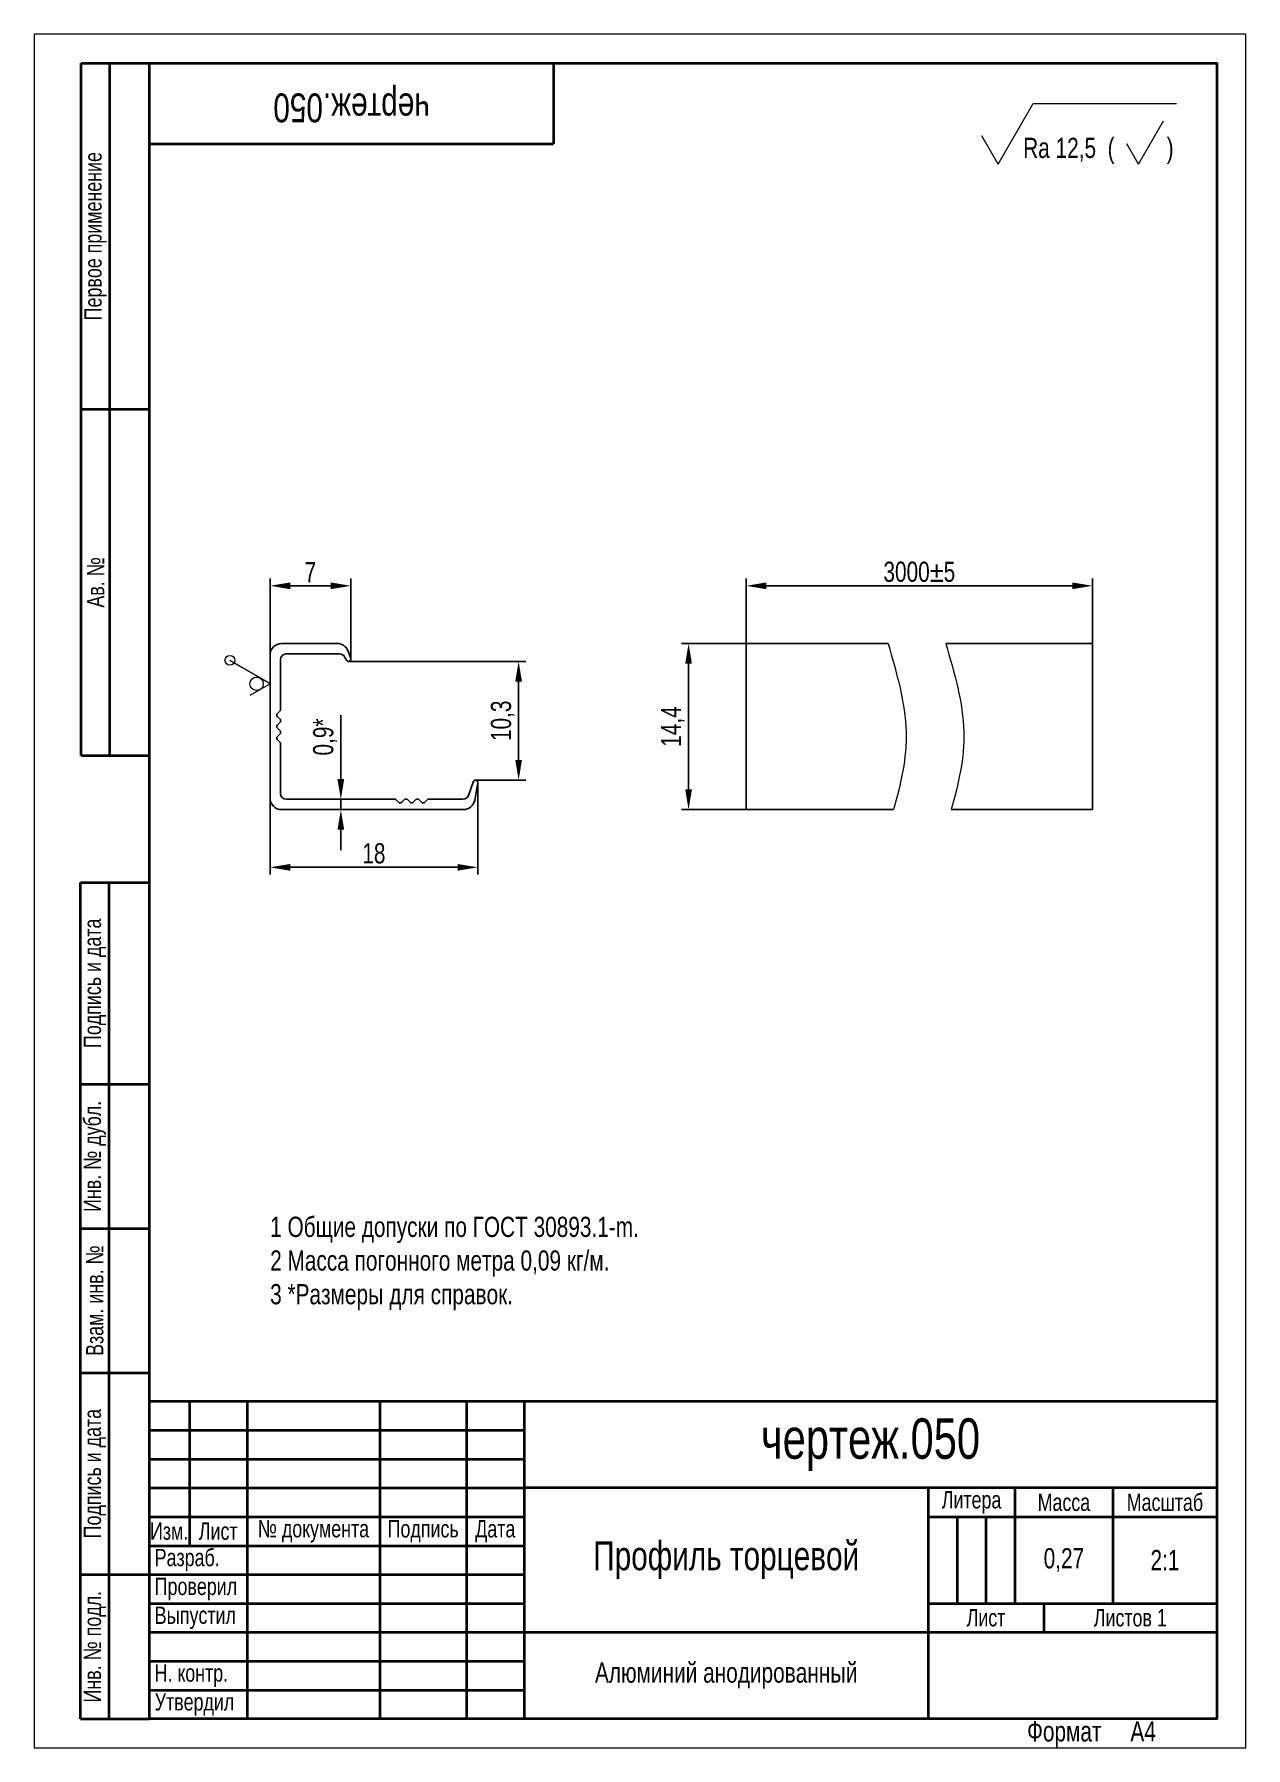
# Model space of a CAD drawing. Header units: millimetres. Extents: x 964 to 1174, y 2555 to 2852.
import ezdxf

# ---------------------------------------------------------------- set-up
doc = ezdxf.new("R2010")
doc.units = ezdxf.units.MM
doc.layers.get('Defpoints').update_dxf_attribs({"color": 11})
doc.layers.add('Layer_01', color=140, linetype='Continuous')
for name, color, linetype, lineweight in [('Layer_02', 3, 'Continuous', 0), ('Layer_04', 7, 'Continuous', 25), ('Layer_05', 9, 'Continuous', 0), ('Layer_06', 7, 'Continuous', 40)]:
    doc.layers.add(name, color=color, linetype=linetype, lineweight=lineweight)
doc.styles.add('Style_01', font='ARIALNI_0.TTF', dxfattribs={"width": 0.9, "height": 3.5})
doc.dimstyles.new('DimStyle_02', dxfattribs={"dimtxt": 3.5, "dimasz": 3.5, "dimexe": 1.25, "dimexo": 0, "dimtad": 1, "dimtxsty": 'Style_01', "dimcen": 2.5, "dimazin": 3, "dimtfac": 1, "dimtmove": 0, "dimatfit": 3})

# ---------------------------------------------------------------- blocks, each defined once
blk = doc.blocks.new('*D49')
at = {"layer": 'Defpoints', "color": 0, "lineweight": 50, "transparency": 16777216}
for p in [(1147.67, 2756.11), (1087.67, 2746.11), (1147.67, 2746.11)]:
    blk.add_point(p, dxfattribs=at)
at = {"layer": 'Layer_02', "color": 0, "lineweight": -2, "transparency": 16777216}
for p, q in [((1087.67, 2746.11), (1087.67, 2757.36)), ((1147.67, 2746.11), (1147.67, 2757.36)), ((1091.17, 2756.11), (1144.17, 2756.11))]:
    blk.add_line(p, q, dxfattribs=at)
at = {"layer": 'Layer_02', "color": 0, "lineweight": 50, "transparency": 16777216}
for points in [[(1091.17, 2756.69), (1091.17, 2755.52), (1087.67, 2756.11)], [(1144.17, 2756.69), (1144.17, 2755.52), (1147.67, 2756.11)]]:
    blk.add_solid(points, dxfattribs=at)
at = {"layer": 'Layer_02', "color": 0, "transparency": 16777216, "insert": (1117.67, 2758.52), "char_height": 3.5, "attachment_point": 5, "style": 'Style_01'}
blk.add_mtext('3000%%P5', dxfattribs=at)
blk = doc.blocks.new('*D50')
at = {"layer": 'Defpoints', "color": 0, "lineweight": 50, "transparency": 16777216}
for p in [(1041.12, 2722.01), (1005.12, 2719.31), (1041.12, 2707.31)]:
    blk.add_point(p, dxfattribs=at)
at = {"layer": 'Layer_02', "color": 0, "lineweight": -2, "transparency": 16777216}
for p, q in [((1041.12, 2722.01), (1041.12, 2706.06)), ((1005.12, 2719.31), (1005.12, 2706.06)), ((1008.62, 2707.31), (1037.62, 2707.31))]:
    blk.add_line(p, q, dxfattribs=at)
at = {"layer": 'Layer_02', "color": 0, "lineweight": 50, "transparency": 16777216}
for points in [[(1008.62, 2707.89), (1008.62, 2706.72), (1005.12, 2707.31)], [(1037.62, 2707.89), (1037.62, 2706.72), (1041.12, 2707.31)]]:
    blk.add_solid(points, dxfattribs=at)
at = {"layer": 'Layer_02', "color": 0, "transparency": 16777216, "insert": (1023.12, 2709.72), "char_height": 3.5, "attachment_point": 5, "style": 'Style_01'}
blk.add_mtext('18', dxfattribs=at)
blk = doc.blocks.new('*D51')
at = {"layer": 'Defpoints', "color": 0, "lineweight": 50, "transparency": 16777216}
for p in [(1019.12, 2756.11), (1005.12, 2744.11), (1019.12, 2743.41)]:
    blk.add_point(p, dxfattribs=at)
at = {"layer": 'Layer_02', "color": 0, "lineweight": -2, "transparency": 16777216}
for p, q in [((1005.12, 2744.11), (1005.12, 2757.36)), ((1019.12, 2743.41), (1019.12, 2757.36)), ((1008.62, 2756.11), (1015.62, 2756.11))]:
    blk.add_line(p, q, dxfattribs=at)
at = {"layer": 'Layer_02', "color": 0, "lineweight": 50, "transparency": 16777216}
for points in [[(1008.62, 2756.69), (1008.62, 2755.52), (1005.12, 2756.11)], [(1015.62, 2756.69), (1015.62, 2755.52), (1019.12, 2756.11)]]:
    blk.add_solid(points, dxfattribs=at)
at = {"layer": 'Layer_02', "color": 0, "transparency": 16777216, "insert": (1012.12, 2758.48), "char_height": 3.5, "attachment_point": 5, "style": 'Style_01'}
blk.add_mtext('7', dxfattribs=at)
blk = doc.blocks.new('*D52')
at = {"layer": 'Defpoints', "color": 0, "lineweight": 50, "transparency": 16777216}
for p in [(1087.67, 2746.11), (1077.67, 2717.31), (1087.67, 2717.31)]:
    blk.add_point(p, dxfattribs=at)
at = {"layer": 'Layer_02', "color": 0, "lineweight": -2, "transparency": 16777216}
for p, q in [((1087.67, 2746.11), (1076.42, 2746.11)), ((1077.67, 2742.61), (1077.67, 2720.81)), ((1087.67, 2717.31), (1076.42, 2717.31))]:
    blk.add_line(p, q, dxfattribs=at)
at = {"layer": 'Layer_02', "color": 0, "lineweight": 50, "transparency": 16777216}
for points in [[(1077.09, 2742.61), (1078.25, 2742.61), (1077.67, 2746.11)], [(1077.09, 2720.81), (1078.25, 2720.81), (1077.67, 2717.31)]]:
    blk.add_solid(points, dxfattribs=at)
at = {"layer": 'Layer_02', "color": 0, "transparency": 16777216, "insert": (1074.94, 2731.71), "char_height": 3.5, "attachment_point": 5, "rotation": 90, "style": 'Style_01'}
blk.add_mtext('14,4', dxfattribs=at)
blk = doc.blocks.new('*D53')
at = {"layer": 'Defpoints', "color": 0, "lineweight": 50, "transparency": 16777216}
for p in [(1018.72, 2743.01), (1040.72, 2722.41), (1048.21, 2722.41)]:
    blk.add_point(p, dxfattribs=at)
at = {"layer": 'Layer_02', "color": 0, "lineweight": -2, "transparency": 16777216}
for p, q in [((1018.72, 2743.01), (1049.46, 2743.01)), ((1048.21, 2739.51), (1048.21, 2725.91)), ((1040.72, 2722.41), (1049.46, 2722.41))]:
    blk.add_line(p, q, dxfattribs=at)
at = {"layer": 'Layer_02', "color": 0, "lineweight": 50, "transparency": 16777216}
for points in [[(1047.63, 2739.51), (1048.79, 2739.51), (1048.21, 2743.01)], [(1047.63, 2725.91), (1048.79, 2725.91), (1048.21, 2722.41)]]:
    blk.add_solid(points, dxfattribs=at)
at = {"layer": 'Layer_02', "color": 0, "transparency": 16777216, "insert": (1045.47, 2732.71), "char_height": 3.5, "attachment_point": 5, "rotation": 90, "style": 'Style_01'}
blk.add_mtext('10,3', dxfattribs=at)
blk = doc.blocks.new('*D54')
at = {"layer": 'Defpoints', "color": 0, "lineweight": 50, "transparency": 16777216}
for p in [(1017.39, 2719.11), (1017.39, 2719.11), (1017.39, 2717.31)]:
    blk.add_point(p, dxfattribs=at)
at = {"layer": 'Layer_02', "color": 0, "lineweight": -2, "transparency": 16777216}
for p, q in [((1017.39, 2722.61), (1017.39, 2733.7)), ((1017.39, 2719.11), (1016.14, 2719.11)), ((1017.39, 2717.31), (1017.39, 2719.11)), ((1017.39, 2717.31), (1016.14, 2717.31)), ((1017.39, 2713.81), (1017.39, 2710.31))]:
    blk.add_line(p, q, dxfattribs=at)
at = {"layer": 'Layer_02', "color": 0, "lineweight": 50, "transparency": 16777216}
for points in [[(1016.81, 2722.61), (1017.98, 2722.61), (1017.39, 2719.11)], [(1016.81, 2713.81), (1017.98, 2713.81), (1017.39, 2717.31)]]:
    blk.add_solid(points, dxfattribs=at)
at = {"layer": 'Layer_02', "color": 0, "transparency": 16777216, "insert": (1014.66, 2729.9), "char_height": 3.5, "attachment_point": 5, "rotation": 90, "style": 'Style_01'}
blk.add_mtext('0,9*', dxfattribs=at)

msp = doc.modelspace()

# ---------------------------------------------------------------- linework, layer by layer
at = {"layer": 'Layer_04', "lineweight": 13, "ltscale": 0.303109}
msp.add_line((1131.32, 2829.207), (1137.382, 2839.707), dxfattribs=at)
at = {"layer": 'Layer_04', "lineweight": 13}
msp.add_line((1137.382, 2839.707), (1162.251, 2839.707), dxfattribs=at)
at = {"layer": 'Layer_04', "lineweight": 13, "ltscale": 0.216506}
msp.add_line((1155.685, 2829.207), (1160.015, 2836.707), dxfattribs=at)
at = {"layer": 'Layer_04', "lineweight": 13, "ltscale": 0.141451}
msp.add_line((1131.32, 2829.207), (1128.491, 2834.107), dxfattribs=at)
at = {"layer": 'Layer_04', "lineweight": 13, "ltscale": 0.101036}
msp.add_line((1155.685, 2829.207), (1153.664, 2832.707), dxfattribs=at)
at = {"layer": 'Layer_04'}
for p, q in [((1016.765, 2746.107), (1007.123, 2746.107)), ((1007.923, 2744.307), (1017.173, 2744.307)), ((1019.112, 2743.502), (1018.645, 2744.789)), ((1087.671, 2746.107), (1087.671, 2717.307)), ((1112.254, 2746.107), (1087.671, 2746.107)), ((1147.671, 2746.107), (1122.254, 2746.107)), ((1147.671, 2746.107), (1147.671, 2717.307)), ((1005.123, 2744.107), (1005.123, 2719.307)), ((1006.923, 2734.507), (1006.923, 2743.307)), ((1018.044, 2743.798), (1018.375, 2743.21)), ((1006.923, 2734.507), (1006.406, 2733.989)), ((1006.923, 2732.907), (1006.406, 2733.424)), ((1006.923, 2732.507), (1006.406, 2731.989)), ((1006.923, 2732.507), (1006.923, 2732.907)), ((1006.923, 2730.907), (1006.406, 2731.424)), ((1006.923, 2730.507), (1006.406, 2729.989)), ((1006.923, 2730.507), (1006.923, 2730.907)), ((1006.923, 2728.907), (1006.406, 2729.424)), ((1006.923, 2720.107), (1006.923, 2728.907)), ((1040.403, 2722.246), (1039.506, 2719.767)), ((1040.601, 2718.965), (1041.121, 2721.966)), ((1026.866, 2719.107), (1007.923, 2719.107)), ((1026.866, 2719.107), (1027.384, 2718.589)), ((1028.466, 2719.107), (1027.949, 2718.589)), ((1028.866, 2719.107), (1028.466, 2719.107)), ((1028.866, 2719.107), (1029.384, 2718.589)), ((1030.466, 2719.107), (1029.949, 2718.589)), ((1030.866, 2719.107), (1030.466, 2719.107)), ((1030.866, 2719.107), (1031.384, 2718.589)), ((1032.466, 2719.107), (1031.949, 2718.589)), ((1038.566, 2719.107), (1032.466, 2719.107)), ((1007.123, 2717.307), (1038.63, 2717.307)), ((1113.174, 2717.307), (1087.671, 2717.307)), ((1147.671, 2717.307), (1123.174, 2717.307))]:
    msp.add_line(p, q, dxfattribs=at)
for centre, radius, start, end in [((1007.123, 2744.107), 2, 90, 180), ((1007.923, 2743.307), 1, 90, 180), ((1016.765, 2744.107), 2, 19.95197, 90), ((1017.173, 2743.307), 1, 29.41292, 90), ((1018.723, 2743.407), 0.4, 209.41292, 13.75823), ((1006.689, 2733.707), 0.4, 135, 225), ((1006.689, 2731.707), 0.4, 135, 225), ((1006.689, 2729.707), 0.4, 135, 225), ((1040.723, 2722.007), 0.4, 354.13268, 143.32044), ((1007.123, 2719.307), 2, 180, 270), ((1007.923, 2720.107), 1, 180, 270), ((1027.666, 2718.872), 0.4, 225, 315), ((1029.666, 2718.872), 0.4, 225, 315), ((1031.666, 2718.872), 0.4, 225, 315), ((1038.566, 2720.107), 1, 270, 340.1166), ((1038.63, 2719.307), 2, 270, 350.15722)]:
    msp.add_arc(centre, radius, start, end, dxfattribs=at)
at = {"layer": 'Layer_05'}
for p, q in [((1174.251, 2851.707), (964.251, 2851.707)), ((964.251, 2851.707), (964.251, 2554.707)), ((1174.251, 2554.707), (1174.251, 2851.707)), ((1005.123, 2739.114), (998.16, 2743.176)), ((1005.123, 2739.114), (1001.605, 2737.105)), ((964.251, 2554.707), (1174.251, 2554.707))]:
    msp.add_line(p, q, dxfattribs=at)
for centre, radius in [((998.16, 2743.176), 0.85), ((1002.79, 2739.125), 1.166)]:
    msp.add_circle(centre, radius, dxfattribs=at)
for points in [[(1112.254, 2746.107), (1113.722, 2740.993), (1116.61, 2731.391), (1114.504, 2721.797), (1113.174, 2717.307)], [(1122.254, 2746.107), (1123.722, 2740.993), (1126.61, 2731.391), (1124.504, 2721.797), (1123.174, 2717.307)]]:
    msp.add_open_spline(points, degree=3, knots=[31.7688015, 31.7688015, 31.7688015, 31.7688015, 47.4197724, 61.1958314, 61.1958314, 61.1958314, 61.1958314], dxfattribs=at)
at = {"layer": 'Layer_06', "linetype": 'Continuous'}
for p, q in [((972.374, 2726.707), (972.374, 2846.707)), ((972.374, 2846.707), (984.251, 2846.707)), ((977.374, 2726.707), (977.374, 2846.707)), ((1054.251, 2846.707), (1054.251, 2832.707)), ((984.251, 2832.707), (1054.251, 2832.707)), ((972.374, 2786.707), (984.251, 2786.707)), ((972.374, 2726.707), (984.251, 2726.707)), ((972.251, 2559.707), (972.251, 2704.707)), ((972.251, 2704.707), (984.251, 2704.707)), ((977.251, 2559.707), (977.251, 2704.707)), ((972.251, 2669.707), (984.251, 2669.707)), ((972.251, 2644.707), (984.251, 2644.707)), ((972.251, 2619.707), (984.251, 2619.707)), ((1169.251, 2614.743), (984.251, 2614.743)), ((984.251, 2609.74), (1049.171, 2609.74)), ((984.251, 2604.737), (1049.171, 2604.737)), ((984.251, 2599.733), (1049.171, 2599.733)), ((1124.221, 2594.73), (1124.221, 2579.72)), ((1129.224, 2594.73), (1129.224, 2579.72)), ((972.251, 2584.723), (984.251, 2584.723)), ((984.251, 2584.723), (1049.171, 2584.723)), ((984.251, 2579.72), (1049.171, 2579.72)), ((984.251, 2574.717), (1049.171, 2574.717)), ((984.251, 2569.713), (1049.171, 2569.713)), ((984.251, 2564.71), (1049.171, 2564.71)), ((972.251, 2559.707), (984.251, 2559.707)), ((1169.251, 2559.707), (984.251, 2559.707)), ((1169.251, 2559.707), (984.251, 2559.707))]:
    msp.add_line(p, q, dxfattribs=at)
msp.add_lwpolyline([(984.251, 2846.707), (1169.251, 2846.707), (1169.251, 2559.707), (984.251, 2559.707)], close=True, dxfattribs=at)
for points in [[(991.132, 2614.743), (991.132, 2589.727)], [(1001.139, 2614.743), (1001.139, 2559.707)], [(1024.154, 2614.743), (1024.154, 2559.707)], [(1039.164, 2614.743), (1039.164, 2559.707)], [(1049.171, 2614.743), (1049.171, 2559.707)], [(1169.251, 2599.733), (1049.171, 2599.733)], [(1119.218, 2599.733), (1119.218, 2559.707)], [(1134.228, 2599.733), (1134.228, 2579.72)], [(1151.239, 2599.733), (1151.239, 2579.72)], [(1151.239, 2599.733), (1151.239, 2579.72)], [(984.251, 2594.73), (1049.171, 2594.73)], [(1119.218, 2594.73), (1169.251, 2594.73)], [(984.251, 2589.727), (1049.171, 2589.727)], [(1119.218, 2579.72), (1169.251, 2579.72)], [(1139.231, 2579.72), (1139.231, 2574.717)], [(1049.171, 2574.717), (1169.251, 2574.717)]]:
    msp.add_lwpolyline(points, dxfattribs=at)

# ---------------------------------------------------------------- texts
at = {"layer": 'Layer_01', "linetype": 'Continuous', "style": 'Style_01', "width": 0.9}
msp.add_text('Rа 12,5  (         )', height=3.5, dxfattribs=at).set_placement((1135.673, 2830.266))
at = {"layer": 'Layer_01', "attachment_point": 5, "style": 'Style_01'}
for s, insert, char_height, width, rotation in [('чертеж.050', (1019.251, 2839.707), 5, 70, 180), ('\\pxsm0.65,qc;Первое применение', (974.874, 2816.707), 3, 60, 90), ('\\pxsm0.65,qc;Ав. №', (974.874, 2756.707), 3, 60, 90), ('\\pxsm0.65,qc;Подпись и дата', (974.751, 2687.207), 3, 35, 90), ('\\pxsm0.65,qc;Инв. № дубл.', (974.751, 2657.207), 3, 25, 90), ('\\pxsm0.65,qc;Взам. инв. №', (974.751, 2632.207), 3, 25, 90), ('\\pxsm0.65,qc;Подпись и дата', (974.751, 2602.215), 3, 34.98335, 90), ('\\pxsm0.65,qc;Инв. № подл.', (974.751, 2572.215), 3, 25.01665, 90)]:
    msp.add_mtext(s, dxfattribs=dict(at, insert=insert, char_height=char_height, width=width, rotation=rotation))
at = {"layer": 'Layer_01', "style": 'Style_01'}
for s, insert, char_height, width, attachment_point in [('\\pxl1.1429,r1.1429,sm1;1\\~Общие допуски по ГОСТ 30893.1-m.\\P2 Масса погонного метра 0,09 кг/м.\\P\\pb0.25,ql;3\\~*Размеры для справок.', (1001.139, 2646.743), 3.5, 168.112, 1), ('чертеж.050', (1109.211, 2607.238), 7, 120.08, 5), ('\\pxsm0.65,qc;Литера', (1126.723, 2597.232), 3, 15.01, 5), ('\\pxsm0.65,qc;Масса', (1142.733, 2597.232), 3, 17.01133, 5), ('\\pxsm0.65,qc;Масштаб', (1160.245, 2597.232), 3, 18.012, 5), ('\\pxsm0.65,qc;Изм.', (987.63, 2592.228), 3, 7.00467, 5), ('\\pxsm0.65,qc;Лист', (996.136, 2592.228), 3, 10.00667, 5), ('\\pxsm0.65,qc;№ документа', (1012.647, 2592.228), 3, 23.01533, 5), ('\\pxsm0.65,qc;Подпись', (1031.659, 2592.228), 3, 15.01, 5), ('\\pxsm0.65,qc;Дата', (1044.168, 2592.228), 3, 10.00667, 5), ('\\pxqc;Профиль торцевой', (1084.194, 2587.225), 5, 70.04667, 5), ('\\pxi0.33333,sm0.65,ql;Разраб.', (992.633, 2587.225), 3, 17.01133, 5), ('\\pxsm0.65;0,27', (1142.733, 2587.225), 3.5, 17.01133, 5), ('\\pxsm0.65,qc;2:1', (1160.245, 2587.225), 3.5, 18.012, 5), ('\\pxi0.33333,sm0.65,ql;Проверил', (992.633, 2582.222), 3, 17.01133, 5), ('\\pxi0.33333,sm0.65,ql;Выпустил', (992.633, 2577.218), 3, 17.01133, 5), ('\\pxsm0.65,qc;Лист  ', (1129.224, 2577.218), 3, 20.01333, 5), ('\\pxsm0.65,qc;Листов 1', (1154.241, 2577.218), 3, 30.02, 5), ('\\pxi0.33333,sm0.65,ql;Н. контр.', (992.633, 2567.212), 3, 17.01133, 5), ('\\pxqc;Алюминий анодированный', (1084.194, 2567.212), 3.5, 70.04667, 5), ('\\pxi0.33333,sm0.65,ql;Утвердил', (992.633, 2562.208), 3, 17.01133, 5), ('Формат     А4', (1136.349, 2559.3), 3.5, 32.95146, 1)]:
    msp.add_mtext(s, dxfattribs=dict(at, insert=insert, char_height=char_height, width=width, attachment_point=attachment_point))

# ---------------------------------------------------------------- dimensions: what is measured, and where the dimension line sits
at = {"layer": 'Layer_02'}
for base, p1, p2, picture, middle in [((1019.123, 2756.107), (1005.123, 2744.107), (1019.123, 2743.407), '*D51', (1012.123, 2758.482)), ((1041.123, 2707.307), (1005.123, 2719.307), (1041.123, 2722.007), '*D50', (1023.123, 2709.719))]:
    dim = msp.add_linear_dim(base=base, p1=p1, p2=p2, dimstyle='DimStyle_02', override={"dimlfac": 0.5}, dxfattribs=at)
    dim.commit()
    dim.dimension.update_dxf_attribs({"geometry": picture, "text_midpoint": middle})
dim = msp.add_linear_dim(base=(1147.671, 2756.107), p1=(1087.671, 2746.107), p2=(1147.671, 2746.107), text='3000%%P5', dimstyle='DimStyle_02', override={"dimlfac": 0.5}, dxfattribs=at)
dim.commit()
dim.dimension.update_dxf_attribs({"geometry": '*D49', "text_midpoint": (1117.671, 2758.519)})
for base, p1, p2, picture, middle in [((1077.671, 2717.307), (1087.671, 2746.107), (1087.671, 2717.307), '*D52', (1074.936, 2731.707)), ((1048.209, 2722.407), (1018.723, 2743.007), (1040.723, 2722.407), '*D53', (1045.473, 2732.707))]:
    dim = msp.add_linear_dim(base=base, p1=p1, p2=p2, angle=90, dimstyle='DimStyle_02', override={"dimlfac": 0.5}, dxfattribs=at)
    dim.commit()
    dim.dimension.update_dxf_attribs({"geometry": picture, "text_midpoint": middle})
dim = msp.add_linear_dim(base=(1017.395, 2719.107), p1=(1017.395, 2717.307), p2=(1017.395, 2719.107), angle=90, text='<>*', dimstyle='DimStyle_02', override={"dimlfac": 0.5}, dxfattribs=at)
dim.commit()
dim.dimension.update_dxf_attribs({"geometry": '*D54', "text_midpoint": (1014.659, 2729.901)})

doc.saveas('drawing.dxf')
